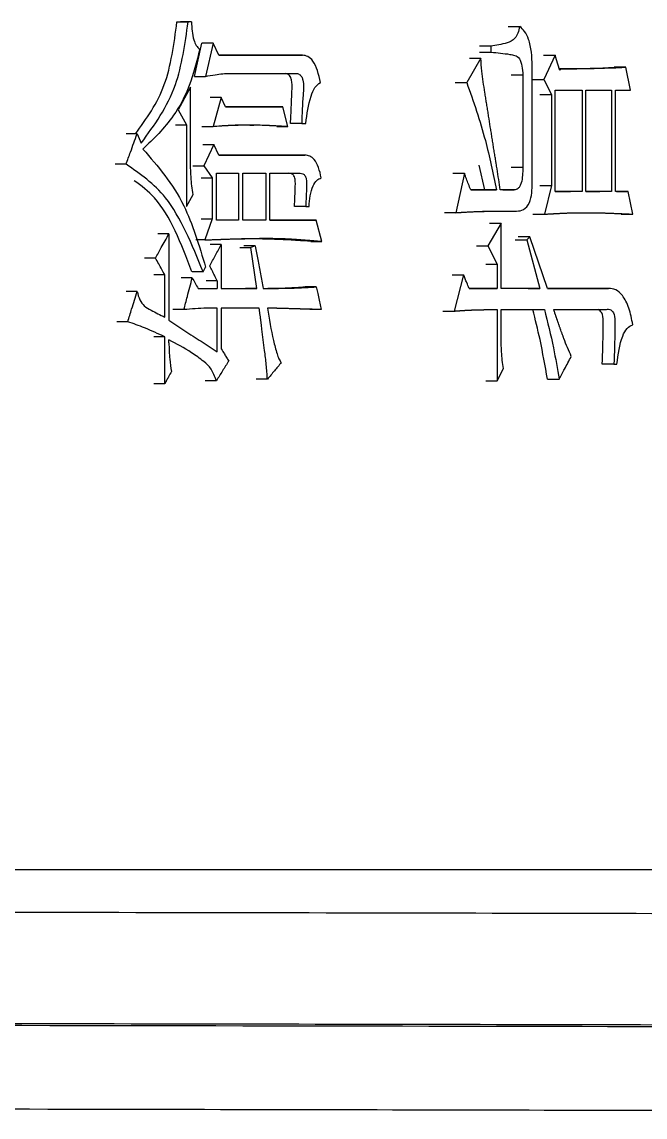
# Model space of a CAD drawing. Header units: millimetres. Extents: x 2028 to 4172, y 863 to 2379.
# Drawn here: x 2947.07 to 2951.53, y 1075.94 to 1083.77 of the extents above; entities that cross this region are included whole.
import ezdxf

# ---------------------------------------------------------------- set-up
doc = ezdxf.new("R2010")
doc.units = ezdxf.units.MM

msp = doc.modelspace()

# ---------------------------------------------------------------- linework, layer by layer
at = {"color": 7, "linetype": 'Continuous', "lineweight": 25}
for p, q in [((2948.1832, 1083.7668), (2948.2622, 1083.7668)), ((2948.286, 1083.7668), (2948.207, 1083.7668)), ((2948.286, 1083.7668), (2948.2622, 1083.7668)), ((2950.5501, 1083.7344), (2950.6323, 1083.7344)), ((2948.3074, 1083.3774), (2948.3607, 1083.6154)), ((2948.4403, 1083.6154), (2948.3611, 1083.6154)), ((2948.4403, 1083.6154), (2948.387, 1083.3774)), ((2948.4818, 1083.5289), (2948.4403, 1083.6154)), ((2950.4268, 1083.5938), (2950.345, 1083.5938)), ((2950.4268, 1083.5938), (2950.4268, 1083.5505)), ((2949.0799, 1083.5289), (2948.4818, 1083.5289)), ((2948.4818, 1083.5289), (2948.9994, 1083.5289)), ((2948.9998, 1083.5289), (2949.0799, 1083.5289)), ((2950.3543, 1083.5072), (2950.2536, 1083.3342)), ((2950.2725, 1083.5072), (2950.3543, 1083.5072)), ((2950.345, 1083.5505), (2950.4268, 1083.5505)), ((2950.8033, 1083.5289), (2950.8859, 1083.5289)), ((2950.8859, 1083.5289), (2950.8034, 1083.3558)), ((2948.5645, 1083.399), (2949.0392, 1083.3991)), ((2950.7208, 1082.6202), (2950.7208, 1083.4532)), ((2950.9242, 1083.4315), (2950.9155, 1083.4315)), ((2950.9242, 1083.4315), (2950.9188, 1083.4207)), ((2951.3917, 1083.4424), (2951.3082, 1083.4424)), ((2951.4241, 1083.2801), (2951.3917, 1083.4424)), ((2948.3078, 1083.3774), (2948.387, 1083.3774)), ((2950.172, 1083.3342), (2950.2536, 1083.3342)), ((2950.5722, 1083.3882), (2950.6545, 1083.3882)), ((2950.6545, 1083.3882), (2950.6545, 1082.7284)), ((2950.721, 1083.3558), (2950.8034, 1083.3558)), ((2950.8034, 1083.3558), (2950.8584, 1083.2476)), ((2948.2801, 1083.3017), (2948.1908, 1083.1394)), ((2948.2801, 1082.75), (2948.2801, 1083.3017)), ((2950.7759, 1083.2476), (2950.8584, 1083.2476)), ((2950.8584, 1083.2476), (2950.8584, 1082.5986)), ((2950.8859, 1082.5553), (2950.8859, 1083.2801)), ((2950.8859, 1083.2801), (2951.0773, 1083.2801)), ((2951.0773, 1083.2801), (2951.0773, 1082.5553)), ((2951.1045, 1082.5553), (2951.1045, 1083.2801)), ((2951.1045, 1083.2801), (2951.2891, 1083.2801)), ((2951.2891, 1083.2801), (2951.2891, 1082.5553)), ((2951.3161, 1082.5553), (2951.3161, 1083.2801)), ((2951.3161, 1083.2801), (2951.4241, 1083.2801)), ((2948.4995, 1083.226), (2948.4202, 1083.226)), ((2948.4995, 1083.226), (2948.4403, 1083.0204)), ((2948.529, 1083.1611), (2948.4995, 1083.226)), ((2948.8602, 1083.1611), (2948.9401, 1083.1611)), ((2948.9751, 1083.0204), (2948.9401, 1083.1611)), ((2948.1908, 1083.1394), (2948.2503, 1083.0313)), ((2948.1713, 1083.0313), (2948.2503, 1083.0313)), ((2948.2503, 1083.0313), (2948.2503, 1082.4471)), ((2948.3611, 1083.0204), (2948.4403, 1083.0204)), ((2948.8952, 1083.0204), (2948.9751, 1083.0204)), ((2949.0741, 1083.0421), (2948.994, 1083.0421)), ((2949.0741, 1083.0421), (2949.1031, 1083.0421)), ((2947.8974, 1082.9663), (2947.8188, 1082.9663)), ((2947.8974, 1082.9663), (2947.9274, 1082.9015)), ((2948.367, 1082.8906), (2948.4463, 1082.8906)), ((2948.4463, 1082.8906), (2948.3751, 1082.7392)), ((2948.4818, 1082.8149), (2948.4463, 1082.8906)), ((2949.0973, 1082.8149), (2948.4818, 1082.8149)), ((2948.4818, 1082.8149), (2949.0168, 1082.8149)), ((2949.0173, 1082.8149), (2949.0973, 1082.8149)), ((2947.8192, 1082.75), (2947.7407, 1082.75)), ((2948.296, 1082.7392), (2948.3751, 1082.7392)), ((2948.3751, 1082.7392), (2948.4344, 1082.6527)), ((2950.3835, 1082.5661), (2950.3422, 1082.7439)), ((2950.5722, 1082.7284), (2950.6545, 1082.7284)), ((2948.3552, 1082.6527), (2948.4344, 1082.6527)), ((2948.4344, 1082.6527), (2948.4344, 1082.3606)), ((2948.464, 1082.3498), (2948.464, 1082.6851)), ((2948.464, 1082.6851), (2948.6234, 1082.6851)), ((2948.6234, 1082.6851), (2948.6234, 1082.3498)), ((2948.6529, 1082.3498), (2948.6529, 1082.6851)), ((2948.6529, 1082.6851), (2948.8173, 1082.6851)), ((2948.8173, 1082.6851), (2948.8173, 1082.3498)), ((2948.8465, 1082.6851), (2949.0624, 1082.6851)), ((2948.8465, 1082.3498), (2948.8465, 1082.6851)), ((2948.9826, 1082.6851), (2949.0626, 1082.6851)), ((2950.1552, 1082.6851), (2950.2368, 1082.6851)), ((2950.2368, 1082.6851), (2950.175, 1082.4039)), ((2948.2503, 1082.4471), (2948.2979, 1082.5337)), ((2950.4658, 1082.5661), (2950.2816, 1082.5661)), ((2950.2816, 1082.5661), (2950.3835, 1082.5661)), ((2950.3838, 1082.5661), (2950.4658, 1082.5661)), ((2950.5936, 1082.5661), (2950.4936, 1082.5661)), ((2950.5114, 1082.5661), (2950.5936, 1082.5661)), ((2950.7759, 1082.5986), (2950.8584, 1082.5986)), ((2950.8584, 1082.5986), (2950.8089, 1082.3931)), ((2951.0773, 1082.5553), (2950.8859, 1082.5553)), ((2950.8859, 1082.5553), (2950.9942, 1082.5553)), ((2951.0773, 1082.5553), (2950.9944, 1082.5553)), ((2951.2891, 1082.5553), (2951.1045, 1082.5553)), ((2951.1045, 1082.5553), (2951.2058, 1082.5553)), ((2951.2891, 1082.5553), (2951.2059, 1082.5553)), ((2951.4079, 1082.5553), (2951.3161, 1082.5553)), ((2951.3246, 1082.5553), (2951.4079, 1082.5553)), ((2951.4402, 1082.3931), (2951.4079, 1082.5553)), ((2949.1031, 1082.4471), (2949.023, 1082.4471)), ((2949.1031, 1082.4471), (2949.1263, 1082.4471)), ((2950.175, 1082.4039), (2950.0935, 1082.4039)), ((2950.5277, 1082.4147), (2950.6102, 1082.4147)), ((2950.7265, 1082.3931), (2950.8089, 1082.3931)), ((2951.3568, 1082.3931), (2951.4402, 1082.3931)), ((2948.3552, 1082.3606), (2948.4344, 1082.3606)), ((2948.4344, 1082.3606), (2948.3811, 1082.2091)), ((2948.6234, 1082.3498), (2948.464, 1082.3498)), ((2948.6234, 1082.3498), (2948.544, 1082.3498)), ((2948.8173, 1082.3498), (2948.6529, 1082.3498)), ((2948.8173, 1082.3498), (2948.7376, 1082.3498)), ((2949.1785, 1082.3498), (2948.8465, 1082.3498)), ((2948.8465, 1082.3498), (2949.0979, 1082.3498)), ((2949.0984, 1082.3498), (2949.1785, 1082.3498)), ((2949.2191, 1082.1983), (2949.1785, 1082.3498)), ((2950.4992, 1082.3282), (2950.4045, 1082.1659)), ((2950.4172, 1082.3282), (2950.4992, 1082.3282)), ((2950.4992, 1081.863), (2950.4992, 1082.3282)), ((2948.1251, 1082.2524), (2948.0463, 1082.2524)), ((2948.1251, 1082.2524), (2948.1251, 1081.6358)), ((2950.7042, 1082.2308), (2950.6219, 1082.2308)), ((2950.7042, 1082.2308), (2950.6821, 1082.2092)), ((2950.8309, 1081.863), (2950.7042, 1082.2308)), ((2948.3811, 1082.2091), (2948.3177, 1082.2091)), ((2948.4995, 1082.1767), (2948.4202, 1082.1767)), ((2948.4995, 1082.1767), (2948.4995, 1081.863)), ((2948.6321, 1082.1551), (2948.7117, 1082.1551)), ((2948.741, 1082.1659), (2948.6614, 1082.1659)), ((2948.741, 1082.1659), (2948.7117, 1082.1551)), ((2949.1384, 1082.1983), (2949.071, 1082.2041)), ((2949.1389, 1082.1983), (2949.2191, 1082.1983)), ((2950.3227, 1082.1659), (2950.4045, 1082.1659)), ((2950.4045, 1082.1659), (2950.4714, 1082.0361)), ((2950.5998, 1082.2092), (2950.6821, 1082.2092)), ((2950.6821, 1082.2092), (2950.7759, 1081.863)), ((2948.0294, 1082.0793), (2947.9507, 1082.0793)), ((2948.3692, 1081.982), (2948.387, 1082.0144)), ((2950.3894, 1082.0361), (2950.4714, 1082.0361)), ((2950.4714, 1082.0361), (2950.4714, 1081.863)), ((2948.0952, 1081.9603), (2948.0164, 1081.9603)), ((2948.0952, 1081.6574), (2948.0952, 1081.9603)), ((2948.292, 1081.9387), (2948.2129, 1081.9387)), ((2948.4699, 1081.9171), (2948.3907, 1081.9171)), ((2948.4699, 1081.9171), (2948.4699, 1081.863)), ((2950.1496, 1081.9604), (2950.2312, 1081.9604)), ((2950.2312, 1081.9604), (2950.1638, 1081.7007)), ((2947.8974, 1081.8414), (2947.8185, 1081.8414)), ((2948.3336, 1081.863), (2948.4699, 1081.863)), ((2948.3907, 1081.863), (2948.4699, 1081.863)), ((2948.4995, 1081.863), (2948.7528, 1081.863)), ((2948.7528, 1081.863), (2948.6732, 1081.863)), ((2949.1785, 1081.8738), (2949.0979, 1081.8738)), ((2950.4714, 1081.863), (2950.2704, 1081.863)), ((2950.2704, 1081.863), (2950.3891, 1081.863)), ((2950.3894, 1081.863), (2950.4714, 1081.863)), ((2950.7759, 1081.863), (2950.4992, 1081.863)), ((2950.6935, 1081.863), (2950.7759, 1081.863)), ((2951.2674, 1081.863), (2950.8309, 1081.863)), ((2950.8309, 1081.863), (2951.1841, 1081.863)), ((2951.1843, 1081.863), (2951.2674, 1081.863)), ((2948.2325, 1081.7115), (2948.1535, 1081.7115)), ((2948.4699, 1081.4087), (2948.4699, 1081.7224)), ((2948.7704, 1081.7224), (2948.4995, 1081.7224)), ((2948.4995, 1081.7224), (2948.4995, 1081.4303)), ((2949.2133, 1081.7116), (2949.1331, 1081.7116)), ((2950.0823, 1081.7007), (2950.1638, 1081.7007)), ((2950.4714, 1081.7116), (2950.4714, 1081.2032)), ((2950.4992, 1081.7116), (2950.8089, 1081.7116)), ((2950.4992, 1081.506), (2950.4992, 1081.7116)), ((2950.8749, 1081.7116), (2951.2458, 1081.7116)), ((2951.1625, 1081.7116), (2951.2458, 1081.7116)), ((2947.8312, 1081.625), (2947.7527, 1081.625)), ((2948.0952, 1081.5168), (2948.0164, 1081.5168)), ((2948.0952, 1081.1815), (2948.0952, 1081.5168)), ((2948.1251, 1081.4736), (2948.1251, 1081.4952)), ((2950.4714, 1081.2032), (2950.5159, 1081.2897)), ((2951.3053, 1081.3222), (2951.2221, 1081.3222)), ((2951.3053, 1081.3222), (2951.3269, 1081.3222)), ((2948.829, 1081.214), (2948.7493, 1081.214)), ((2950.8304, 1081.214), (2950.9133, 1081.214)), ((2948.0952, 1081.1815), (2948.0164, 1081.1815)), ((2948.464, 1081.2032), (2948.3848, 1081.2032)), ((2950.3894, 1081.2032), (2950.4714, 1081.2032))]:
    msp.add_line(p, q, dxfattribs=at)
at = {"color": 7, "linetype": 'Continuous', "lineweight": 25, "flags": 128}
for points in [[(2950.9188, 1083.4207), (2950.9054, 1083.4646), (2950.8956, 1083.4968), (2950.8859, 1083.5289)], [(2948.7528, 1081.863), (2948.7391, 1081.9603), (2948.7254, 1082.0577), (2948.7117, 1082.1551)], [(2948.3692, 1081.982), (2948.3339, 1081.982), (2948.3118, 1081.982), (2948.2901, 1081.982)], [(2949.1785, 1081.8738), (2949.1886, 1081.8268), (2949.1987, 1081.7798), (2949.2133, 1081.7116)]]:
    msp.add_lwpolyline(points, dxfattribs=at)
at = {"color": 7, "linetype": 'Continuous', "lineweight": 25}
for points, knots in [([(2947.8863, 1082.9663), (2947.9645, 1083.0747), (2948.1182, 1083.2878), (2948.1615, 1083.609), (2948.1828, 1083.7668)], [0, 0, 0, 0, 0.5085385, 1, 1, 1, 1]), ([(2947.9274, 1082.9015), (2948.021, 1083.0288), (2948.1909, 1083.26), (2948.2401, 1083.6097), (2948.2622, 1083.7668)], [0, 0, 0, 0, 0.550671, 1, 1, 1, 1]), ([(2948.1828, 1083.7668), (2948.1873, 1083.7668), (2948.1952, 1083.7668), (2948.2031, 1083.7668), (2948.2066, 1083.7668)], [0, 0, 0, 0, 0.56, 1, 1, 1, 1]), ([(2948.286, 1083.7668), (2948.2889, 1083.7228), (2948.2929, 1083.6619), (2948.3188, 1083.595), (2948.3367, 1083.5797), (2948.3455, 1083.5721)], [0, 0, 0, 0, 0.571542, 0.789948, 1, 1, 1, 1]), ([(2950.6323, 1083.7344), (2950.6284, 1083.7181), (2950.6207, 1083.686), (2950.5915, 1083.6352), (2950.5228, 1083.6079), (2950.4649, 1083.5994), (2950.4268, 1083.5938)], [0, 0, 0, 0, 0.1278182, 0.252018, 0.5084072, 1, 1, 1, 1]), ([(2950.7208, 1083.4532), (2950.7199, 1083.4862), (2950.7182, 1083.5519), (2950.7, 1083.6382), (2950.6694, 1083.7014), (2950.6445, 1083.7235), (2950.6323, 1083.7344)], [0, 0, 0, 0, 0.288794, 0.57293, 0.789593, 1, 1, 1, 1]), ([(2948.3455, 1083.5721), (2948.3234, 1083.4826), (2948.2797, 1083.3057), (2948.1416, 1083.0522), (2948.0156, 1082.9313), (2947.9394, 1082.8582)], [0, 0, 0, 0, 0.288018, 0.569196, 1, 1, 1, 1]), ([(2949.2075, 1083.3341), (2949.2015, 1083.363), (2949.1898, 1083.4198), (2949.1589, 1083.4862), (2949.1196, 1083.5239), (2949.093, 1083.5272), (2949.0799, 1083.5289)], [0, 0, 0, 0, 0.291495, 0.574413, 0.789057, 1, 1, 1, 1]), ([(2950.4936, 1082.5661), (2950.4857, 1082.6164), (2950.4768, 1082.6729), (2950.4668, 1082.7356), (2950.4643, 1082.7513), (2950.4619, 1082.767), (2950.4599, 1082.7796), (2950.4574, 1082.7953), (2950.4539, 1082.8172), (2950.4489, 1082.8486), (2950.4439, 1082.88), (2950.439, 1082.9114), (2950.435, 1082.9365), (2950.43, 1082.9679), (2950.426, 1082.993), (2950.419, 1083.0369), (2950.413, 1083.0746), (2950.406, 1083.1185), (2950.402, 1083.1436), (2950.397, 1083.175), (2950.393, 1083.2), (2950.388, 1083.2314), (2950.3769, 1083.3004), (2950.3625, 1083.3937), (2950.3565, 1083.4764), (2950.3543, 1083.5072)], [0, 0, 0, 0, 0.1607092, 0.1807979, 0.2008865, 0.2109308, 0.2310195, 0.2410638, 0.2611525, 0.3013298, 0.3415071, 0.3615958, 0.4017731, 0.4218617, 0.462039, 0.4821277, 0.5624823, 0.582571, 0.6227483, 0.6428369, 0.6830142, 0.7031029, 0.7432802, 0.9040946, 1, 1, 1, 1]), ([(2950.4268, 1083.5505), (2950.4723, 1083.5462), (2950.5296, 1083.5409), (2950.5972, 1083.5293), (2950.6327, 1083.51), (2950.6502, 1083.4504), (2950.653, 1083.4091), (2950.6545, 1083.3882)], [0, 0, 0, 0, 0.489877, 0.617073, 0.743751, 0.869803, 1, 1, 1, 1]), ([(2948.387, 1083.3774), (2948.4097, 1083.3817), (2948.4506, 1083.3893), (2948.5097, 1083.397), (2948.5462, 1083.3984), (2948.5645, 1083.399)], [0, 0, 0, 0, 0.38409, 0.691775, 1, 1, 1, 1]), ([(2948.9936, 1083.0421), (2948.9958, 1083.0803), (2949.0003, 1083.1577), (2949.0029, 1083.2487), (2949.0063, 1083.3123), (2949.0039, 1083.3456), (2948.9964, 1083.3695), (2948.9858, 1083.3864), (2948.9726, 1083.3945), (2948.9631, 1083.3977), (2948.9587, 1083.3991)], [0, 0, 0, 0, 0.286968, 0.580596, 0.680153, 0.764019, 0.826522, 0.878176, 0.943989, 1, 1, 1, 1]), ([(2949.0392, 1083.3991), (2949.0472, 1083.3966), (2949.0601, 1083.3926), (2949.075, 1083.3742), (2949.0907, 1083.3279), (2949.0799, 1083.2105), (2949.0764, 1083.1091), (2949.0741, 1083.0421)], [0, 0, 0, 0, 0.101343, 0.162893, 0.226662, 0.489518, 1, 1, 1, 1]), ([(2950.9162, 1083.4318), (2950.9218, 1083.4318), (2950.959, 1083.4319), (2951.0039, 1083.4322), (2951.0745, 1083.4331), (2951.1683, 1083.4341), (2951.2538, 1083.4391), (2951.3082, 1083.4424)], [0, 0, 0, 0, 0.04313, 0.282312, 0.342107, 0.58129, 1, 1, 1, 1]), ([(2951.3917, 1083.4424), (2951.3898, 1083.4422), (2951.3861, 1083.4419), (2951.3804, 1083.4414), (2951.3729, 1083.4407), (2951.3654, 1083.4401), (2951.3578, 1083.4395), (2951.3522, 1083.4391), (2951.3446, 1083.4386), (2951.3371, 1083.4381), (2951.3238, 1083.4374), (2951.2993, 1083.4366), (2951.2463, 1083.4348), (2951.1856, 1083.4332), (2951.1324, 1083.4328), (2951.1057, 1083.4325), (2951.0905, 1083.4323), (2951.0791, 1083.4322), (2951.0695, 1083.4321), (2951.06, 1083.4321), (2951.0524, 1083.432), (2951.0447, 1083.432), (2951.0371, 1083.4319), (2951.0295, 1083.4319), (2951.0218, 1083.4318), (2951.0161, 1083.4318), (2951.0085, 1083.4318), (2951.0008, 1083.4317), (2950.9932, 1083.4317), (2950.9855, 1083.4317), (2950.9779, 1083.4317), (2950.9702, 1083.4316), (2950.9645, 1083.4316), (2950.9597, 1083.4316), (2950.9549, 1083.4316), (2950.9511, 1083.4316), (2950.9473, 1083.4316), (2950.9444, 1083.4316), (2950.9406, 1083.4316), (2950.9367, 1083.4316), (2950.9329, 1083.4315), (2950.929, 1083.4315), (2950.9262, 1083.4315), (2950.9242, 1083.4315)], [0, 0, 0, 0, 0.012194, 0.024389, 0.036583, 0.060972, 0.073167, 0.085361, 0.097556, 0.121945, 0.134139, 0.182918, 0.280473, 0.475585, 0.573141, 0.621919, 0.646308, 0.670697, 0.695086, 0.70728, 0.731669, 0.743863, 0.756058, 0.780447, 0.792641, 0.804836, 0.81703, 0.841419, 0.853613, 0.865808, 0.890197, 0.902391, 0.914586, 0.92678, 0.932877, 0.945072, 0.951169, 0.957266, 0.963363, 0.975558, 0.981655, 0.987752, 1, 1, 1, 1]), ([(2949.1031, 1083.0421), (2949.1122, 1083.1087), (2949.1248, 1083.2008), (2949.1657, 1083.303), (2949.1938, 1083.3239), (2949.2075, 1083.3341)], [0, 0, 0, 0, 0.5719863, 0.7904957, 1, 1, 1, 1]), ([(2950.2536, 1083.3342), (2950.301, 1083.1983), (2950.3862, 1082.9542), (2950.4413, 1082.6854), (2950.4658, 1082.5661)], [0, 0, 0, 0, 0.5565668, 1, 1, 1, 1]), ([(2948.9401, 1083.1611), (2948.8407, 1083.1611), (2948.7042, 1083.1611), (2948.5665, 1083.1611), (2948.529, 1083.1611)], [0, 0, 0, 0, 0.728341, 1, 1, 1, 1]), ([(2948.529, 1083.1611), (2948.6026, 1083.1611), (2948.7132, 1083.1611), (2948.8229, 1083.1611), (2948.8598, 1083.1611)], [0, 0, 0, 0, 0.664139, 1, 1, 1, 1]), ([(2948.4403, 1083.0204), (2948.4587, 1083.0219), (2948.4863, 1083.024), (2948.5184, 1083.0262), (2948.5345, 1083.0272), (2948.5505, 1083.0282), (2948.5987, 1083.0308), (2948.6627, 1083.0323), (2948.7358, 1083.0317), (2948.7746, 1083.0307), (2948.7973, 1083.0299), (2948.8042, 1083.0296), (2948.8133, 1083.0293), (2948.8224, 1083.0289), (2948.8315, 1083.0285), (2948.8383, 1083.0282), (2948.8451, 1083.0278), (2948.8542, 1083.0274), (2948.8633, 1083.0269), (2948.8724, 1083.0265), (2948.8792, 1083.0261), (2948.8883, 1083.0256), (2948.8974, 1083.0251), (2948.9087, 1083.0244), (2948.9201, 1083.0238), (2948.9337, 1083.023), (2948.952, 1083.0219), (2948.9658, 1083.021), (2948.9751, 1083.0204)], [0, 0, 0, 0, 0.10244, 0.15366, 0.17927, 0.192075, 0.243295, 0.448194, 0.550635, 0.653077, 0.665882, 0.678687, 0.691492, 0.717102, 0.729907, 0.742712, 0.755517, 0.768321, 0.793931, 0.806736, 0.819541, 0.832346, 0.857956, 0.870761, 0.896371, 0.921981, 0.947591, 1, 1, 1, 1]), ([(2948.5274, 1083.0268), (2948.5285, 1083.0268), (2948.5376, 1083.0272), (2948.6259, 1083.0308), (2948.6813, 1083.0305), (2948.7196, 1083.0298), (2948.7276, 1083.0295), (2948.7325, 1083.0293)], [0, 0, 0, 0, 0.061722, 0.491152, 0.7307935, 0.8351844, 1, 1, 1, 1]), ([(2947.8192, 1082.75), (2947.8297, 1082.779), (2947.848, 1082.8296), (2947.874, 1082.9017), (2947.8896, 1082.9448), (2947.8974, 1082.9663)], [0, 0, 0, 0, 0.402386, 0.701193, 1, 1, 1, 1]), ([(2947.9394, 1082.8582), (2948.0456, 1082.7357), (2948.2383, 1082.5136), (2948.3409, 1082.1691), (2948.387, 1082.0144)], [0, 0, 0, 0, 0.551113, 1, 1, 1, 1]), ([(2949.2133, 1082.6527), (2949.2079, 1082.678), (2949.1974, 1082.7278), (2949.1677, 1082.7829), (2949.1321, 1082.8116), (2949.1089, 1082.8138), (2949.0973, 1082.8149)], [0, 0, 0, 0, 0.291879, 0.573778, 0.788361, 1, 1, 1, 1]), ([(2948.3692, 1081.982), (2948.2898, 1082.1774), (2948.1503, 1082.5205), (2947.9188, 1082.681), (2947.8192, 1082.75)], [0, 0, 0, 0, 0.5695969, 1, 1, 1, 1]), ([(2948.2979, 1082.5337), (2948.2919, 1082.5747), (2948.2814, 1082.6459), (2948.2805, 1082.7191), (2948.2801, 1082.75)], [0, 0, 0, 0, 0.576908, 1, 1, 1, 1]), ([(2950.6545, 1082.7284), (2950.6536, 1082.6893), (2950.6524, 1082.6404), (2950.6342, 1082.5929), (2950.618, 1082.5704), (2950.6031, 1082.5678), (2950.5936, 1082.5661)], [0, 0, 0, 0, 0.51629, 0.647429, 0.774862, 1, 1, 1, 1]), ([(2948.2896, 1081.982), (2948.213, 1082.1826), (2948.1067, 1082.4609), (2947.9277, 1082.595), (2947.8777, 1082.6324)], [0, 0, 0, 0, 0.72121, 1, 1, 1, 1]), ([(2949.0226, 1082.4471), (2949.0248, 1082.4964), (2949.0276, 1082.5586), (2949.0293, 1082.6328), (2949.021, 1082.6693), (2949.0012, 1082.6837), (2948.9883, 1082.6846), (2948.982, 1082.6851)], [0, 0, 0, 0, 0.513666, 0.647616, 0.773872, 0.888864, 1, 1, 1, 1]), ([(2949.0624, 1082.6851), (2949.0688, 1082.6846), (2949.0816, 1082.6837), (2949.1014, 1082.6693), (2949.1098, 1082.6328), (2949.1081, 1082.5586), (2949.1053, 1082.4964), (2949.1031, 1082.4471)], [0, 0, 0, 0, 0.111245, 0.226323, 0.352571, 0.486481, 1, 1, 1, 1]), ([(2949.1263, 1082.4471), (2949.1286, 1082.4733), (2949.1332, 1082.5251), (2949.1511, 1082.5918), (2949.1799, 1082.6379), (2949.2023, 1082.6478), (2949.2133, 1082.6527)], [0, 0, 0, 0, 0.2904, 0.575151, 0.790821, 1, 1, 1, 1]), ([(2950.2816, 1082.5661), (2950.2764, 1082.5801), (2950.2663, 1082.6068), (2950.2513, 1082.6465), (2950.2416, 1082.6723), (2950.2368, 1082.6851)], [0, 0, 0, 0, 0.350984, 0.675491, 1, 1, 1, 1]), ([(2950.6102, 1082.4147), (2950.6268, 1082.4162), (2950.6604, 1082.4191), (2950.7033, 1082.4672), (2950.7205, 1082.5447), (2950.7207, 1082.5949), (2950.7208, 1082.6202)], [0, 0, 0, 0, 0.26803, 0.540931, 0.767912, 1, 1, 1, 1]), ([(2950.175, 1082.4039), (2950.1794, 1082.4041), (2950.1859, 1082.4046), (2950.1945, 1082.4051), (2950.201, 1082.4055), (2950.2075, 1082.4059), (2950.214, 1082.4063), (2950.2205, 1082.4067), (2950.2292, 1082.4072), (2950.24, 1082.4079), (2950.253, 1082.4086), (2950.266, 1082.4093), (2950.2919, 1082.4107), (2950.3178, 1082.4119), (2950.3437, 1082.4128), (2950.3567, 1082.4132), (2950.3696, 1082.4136), (2950.3825, 1082.4139), (2950.3955, 1082.4142), (2950.4127, 1082.4145), (2950.4299, 1082.4147), (2950.4471, 1082.4149), (2950.46, 1082.415), (2950.4729, 1082.4151), (2950.4858, 1082.4151), (2950.4966, 1082.4151), (2950.5051, 1082.4151), (2950.5116, 1082.4151), (2950.518, 1082.4151), (2950.5245, 1082.4151), (2950.5309, 1082.4151), (2950.5373, 1082.4151), (2950.5438, 1082.4151), (2950.5502, 1082.415), (2950.5588, 1082.415), (2950.5673, 1082.4149), (2950.5759, 1082.4149), (2950.5823, 1082.4149), (2950.5877, 1082.4148), (2950.592, 1082.4148), (2950.5952, 1082.4148), (2950.5984, 1082.4148), (2950.6016, 1082.4147), (2950.6055, 1082.4147), (2950.6084, 1082.4147), (2950.6102, 1082.4147)], [0, 0, 0, 0, 0.0297, 0.04455, 0.0594, 0.07425, 0.0891, 0.10395, 0.1188, 0.1485, 0.1782, 0.2079, 0.237599, 0.3564, 0.3861, 0.4158, 0.4455, 0.4752, 0.5049, 0.5346, 0.594, 0.6237, 0.6534, 0.6831, 0.7128, 0.742499, 0.757349, 0.772199, 0.787049, 0.801899, 0.816749, 0.831599, 0.846449, 0.861299, 0.876149, 0.905849, 0.920699, 0.935549, 0.950399, 0.957824, 0.965249, 0.972674, 0.980099, 0.987524, 1, 1, 1, 1]), ([(2950.2854, 1082.4103), (2950.3259, 1082.4117), (2950.3878, 1082.4139), (2950.4723, 1082.4146), (2950.5089, 1082.4147), (2950.5228, 1082.4147), (2950.5253, 1082.4147), (2950.525, 1082.4147), (2950.525, 1082.4147)], [0, 0, 0, 0, 0.522535, 0.798849, 0.953458, 0.983824, 0.997934, 1, 1, 1, 1]), ([(2950.8089, 1082.3931), (2950.8132, 1082.3933), (2950.8196, 1082.3937), (2950.8281, 1082.3942), (2950.8344, 1082.3945), (2950.8408, 1082.3949), (2950.8472, 1082.3953), (2950.8536, 1082.3956), (2950.86, 1082.396), (2950.8663, 1082.3964), (2950.8727, 1082.3967), (2950.8791, 1082.3971), (2950.8854, 1082.3974), (2950.8918, 1082.3977), (2950.8982, 1082.3981), (2950.9045, 1082.3984), (2950.9109, 1082.3987), (2950.9173, 1082.3991), (2950.9257, 1082.3995), (2950.9363, 1082.4), (2950.9491, 1082.4005), (2950.9618, 1082.4011), (2950.9745, 1082.4016), (2950.9872, 1082.402), (2950.9999, 1082.4024), (2951.0125, 1082.4028), (2951.0379, 1082.4034), (2951.0632, 1082.4038), (2951.0886, 1082.4039), (2951.1012, 1082.4039), (2951.1181, 1082.4039), (2951.1391, 1082.4038), (2951.1644, 1082.4034), (2951.1896, 1082.4029), (2951.2148, 1082.4023), (2951.2358, 1082.4017), (2951.2568, 1082.4011), (2951.2735, 1082.4005), (2951.2903, 1082.3998), (2951.3028, 1082.3993), (2951.3154, 1082.3988), (2951.3258, 1082.3984), (2951.3342, 1082.398), (2951.3405, 1082.3977), (2951.3467, 1082.3975), (2951.353, 1082.3972), (2951.3593, 1082.3969), (2951.3655, 1082.3966), (2951.3718, 1082.3963), (2951.378, 1082.396), (2951.3843, 1082.3957), (2951.3906, 1082.3954), (2951.3968, 1082.3951), (2951.402, 1082.3949), (2951.4062, 1082.3947), (2951.4093, 1082.3946), (2951.4125, 1082.3944), (2951.4156, 1082.3943), (2951.4187, 1082.3941), (2951.4218, 1082.394), (2951.425, 1082.3938), (2951.4281, 1082.3937), (2951.4312, 1082.3935), (2951.4352, 1082.3933), (2951.4382, 1082.3932), (2951.4402, 1082.3931)], [0, 0, 0, 0, 0.020012, 0.030018, 0.040024, 0.050031, 0.060037, 0.070043, 0.080049, 0.090055, 0.100061, 0.110067, 0.120073, 0.130079, 0.140086, 0.150092, 0.160098, 0.170104, 0.18011, 0.200122, 0.220134, 0.240147, 0.260159, 0.280171, 0.300183, 0.320196, 0.340208, 0.420258, 0.44027, 0.460282, 0.480294, 0.520319, 0.560343, 0.600368, 0.640392, 0.680417, 0.700429, 0.740454, 0.760466, 0.780478, 0.80049, 0.820502, 0.830509, 0.840515, 0.850521, 0.860527, 0.870533, 0.880539, 0.890545, 0.900551, 0.910557, 0.920564, 0.93057, 0.940576, 0.945579, 0.950582, 0.955585, 0.960588, 0.965591, 0.970594, 0.975597, 0.9806, 0.985603, 0.990606, 1, 1, 1, 1]), ([(2948.0294, 1082.0793), (2948.0432, 1082.1043), (2948.0661, 1082.1456), (2948.098, 1082.2033), (2948.1161, 1082.236), (2948.1251, 1082.2524)], [0, 0, 0, 0, 0.432644, 0.716322, 1, 1, 1, 1]), ([(2948.3811, 1082.2091), (2948.3863, 1082.2093), (2948.3968, 1082.2097), (2948.4126, 1082.2103), (2948.4284, 1082.2109), (2948.4441, 1082.2115), (2948.4573, 1082.212), (2948.4704, 1082.2125), (2948.4809, 1082.2129), (2948.4914, 1082.2133), (2948.4992, 1082.2135), (2948.5058, 1082.2138), (2948.515, 1082.2141), (2948.5241, 1082.2144), (2948.5346, 1082.2148), (2948.5425, 1082.2151), (2948.5529, 1082.2154), (2948.5634, 1082.2158), (2948.5765, 1082.2162), (2948.5869, 1082.2165), (2948.5974, 1082.2168), (2948.6039, 1082.217), (2948.6105, 1082.2172), (2948.617, 1082.2174), (2948.6235, 1082.2176), (2948.6301, 1082.2178), (2948.6366, 1082.2179), (2948.6431, 1082.2181), (2948.6497, 1082.2183), (2948.6562, 1082.2185), (2948.6627, 1082.2186), (2948.6692, 1082.2188), (2948.6758, 1082.2189), (2948.6823, 1082.2191), (2948.6888, 1082.2192), (2948.7031, 1082.2195), (2948.7579, 1082.2206), (2948.8307, 1082.2213), (2948.9033, 1082.2202), (2948.9395, 1082.219), (2948.9602, 1082.2182), (2948.9758, 1082.2174), (2948.9913, 1082.2166), (2949.0068, 1082.2157), (2949.0197, 1082.2149), (2949.0326, 1082.2141), (2949.0455, 1082.2132), (2949.0584, 1082.2123), (2949.0712, 1082.2113), (2949.0841, 1082.2103), (2949.0996, 1082.209), (2949.1124, 1082.208), (2949.1253, 1082.2069), (2949.1381, 1082.2057), (2949.151, 1082.2046), (2949.1638, 1082.2034), (2949.1767, 1082.2023), (2949.1895, 1082.2011), (2949.2036, 1082.1998), (2949.2126, 1082.1989), (2949.2191, 1082.1983)], [0, 0, 0, 0, 0.018603, 0.037206, 0.055809, 0.074412, 0.093015, 0.102316, 0.120919, 0.130221, 0.139522, 0.148824, 0.153474, 0.172077, 0.181379, 0.19068, 0.199982, 0.218585, 0.227886, 0.246489, 0.255791, 0.265092, 0.269743, 0.279044, 0.288346, 0.292997, 0.302298, 0.311599, 0.31625, 0.325552, 0.334853, 0.339504, 0.348805, 0.358107, 0.362758, 0.372059, 0.409265, 0.558092, 0.632505, 0.669711, 0.688314, 0.706917, 0.72552, 0.744123, 0.762726, 0.772028, 0.790631, 0.809233, 0.818535, 0.837138, 0.855741, 0.874344, 0.883645, 0.902248, 0.920851, 0.930153, 0.948756, 0.967359, 0.97666, 1, 1, 1, 1]), ([(2948.4166, 1082.0252), (2948.4305, 1082.0505), (2948.4581, 1082.101), (2948.4857, 1082.1514), (2948.4995, 1082.1767)], [0, 0, 0, 0, 0.5, 1, 1, 1, 1]), ([(2948.5904, 1082.2166), (2948.5904, 1082.2166), (2948.5904, 1082.2166), (2948.6698, 1082.2186), (2948.8009, 1082.2192), (2948.9515, 1082.2131), (2949.0371, 1082.2077), (2949.0736, 1082.2051), (2949.0861, 1082.2042), (2949.0912, 1082.2038), (2949.0909, 1082.2039), (2949.0909, 1082.2039)], [0, 0, 0, 0, 0.005956, 0.09253, 0.479471, 0.775614, 0.898514, 0.970424, 0.985739, 0.999253, 1, 1, 1, 1]), ([(2948.741, 1082.1659), (2948.7472, 1082.1338), (2948.7601, 1082.0673), (2948.7797, 1081.9664), (2948.793, 1081.8975), (2948.7997, 1081.863)], [0, 0, 0, 0, 0.317295, 0.658647, 1, 1, 1, 1]), ([(2948.0952, 1081.9603), (2948.0883, 1081.9728), (2948.0739, 1081.9989), (2948.052, 1082.0386), (2948.0369, 1082.0657), (2948.0294, 1082.0793)], [0, 0, 0, 0, 0.314652, 0.657325, 1, 1, 1, 1]), ([(2948.4699, 1081.9171), (2948.4635, 1081.9301), (2948.4514, 1081.9547), (2948.4336, 1081.9907), (2948.4223, 1082.0137), (2948.4166, 1082.0252)], [0, 0, 0, 0, 0.36195, 0.680974, 1, 1, 1, 1]), ([(2948.2325, 1081.7115), (2948.2406, 1081.7425), (2948.2546, 1081.7958), (2948.2744, 1081.8715), (2948.2861, 1081.9163), (2948.292, 1081.9387)], [0, 0, 0, 0, 0.4083, 0.70415, 1, 1, 1, 1]), ([(2948.292, 1081.9387), (2948.2989, 1081.9261), (2948.3128, 1081.9008), (2948.3267, 1081.8756), (2948.3336, 1081.863)], [0, 0, 0, 0, 0.5000008, 1, 1, 1, 1]), ([(2950.2704, 1081.863), (2950.2649, 1081.8766), (2950.2556, 1081.8997), (2950.2425, 1081.9321), (2950.235, 1081.951), (2950.2312, 1081.9604)], [0, 0, 0, 0, 0.419954, 0.709976, 1, 1, 1, 1]), ([(2947.8312, 1081.625), (2947.8404, 1081.6551), (2947.8561, 1081.7063), (2947.8781, 1081.7784), (2947.891, 1081.8204), (2947.8974, 1081.8414)], [0, 0, 0, 0, 0.417909, 0.708955, 1, 1, 1, 1]), ([(2947.8974, 1081.8414), (2947.9032, 1081.82), (2947.9146, 1081.7781), (2947.9512, 1081.731), (2947.9972, 1081.7076), (2948.0459, 1081.6809), (2948.0788, 1081.6653), (2948.0952, 1081.6574)], [0, 0, 0, 0, 0.178456, 0.349692, 0.567005, 0.783635, 1, 1, 1, 1]), ([(2948.7986, 1081.8633), (2948.8134, 1081.8633), (2948.871, 1081.8633), (2948.9708, 1081.8663), (2949.0556, 1081.8713), (2949.0979, 1081.8738)], [0, 0, 0, 0, 0.147579, 0.573728, 1, 1, 1, 1]), ([(2948.7997, 1081.863), (2948.8409, 1081.863), (2948.8833, 1081.8629), (2948.9283, 1081.8635), (2948.9347, 1081.8635), (2948.9411, 1081.8636), (2948.9475, 1081.8637), (2948.9526, 1081.8638), (2948.959, 1081.8639), (2948.9642, 1081.864), (2948.9706, 1081.8642), (2948.9757, 1081.8643), (2948.9821, 1081.8644), (2948.9885, 1081.8646), (2948.9988, 1081.8649), (2949.0077, 1081.8652), (2949.0167, 1081.8655), (2949.0231, 1081.8657), (2949.0295, 1081.866), (2949.0359, 1081.8662), (2949.0423, 1081.8665), (2949.0499, 1081.8668), (2949.0576, 1081.8672), (2949.064, 1081.8675), (2949.0704, 1081.8678), (2949.0768, 1081.8681), (2949.0832, 1081.8684), (2949.0883, 1081.8687), (2949.0934, 1081.869), (2949.0985, 1081.8692), (2949.1049, 1081.8696), (2949.1112, 1081.8699), (2949.1176, 1081.8703), (2949.124, 1081.8706), (2949.138, 1081.8714), (2949.1566, 1081.8725), (2949.1727, 1081.8735), (2949.1785, 1081.8738)], [0, 0, 0, 0, 0.32454, 0.334682, 0.354966, 0.37525, 0.385391, 0.405675, 0.415817, 0.436101, 0.446242, 0.466526, 0.476668, 0.496952, 0.517235, 0.557803, 0.567945, 0.588228, 0.608512, 0.618654, 0.638938, 0.659221, 0.679505, 0.699789, 0.709931, 0.730214, 0.750498, 0.76064, 0.770782, 0.791065, 0.801207, 0.821491, 0.841775, 0.851916, 0.8722, 0.953335, 1, 1, 1, 1]), ([(2951.4402, 1081.6034), (2951.4322, 1081.6439), (2951.4165, 1081.7236), (2951.3724, 1081.8119), (2951.3194, 1081.8575), (2951.2847, 1081.8612), (2951.2674, 1081.863)], [0, 0, 0, 0, 0.291847, 0.573788, 0.788346, 1, 1, 1, 1]), ([(2948.4699, 1081.7224), (2948.4446, 1081.7223), (2948.3925, 1081.7222), (2948.3133, 1081.7184), (2948.2594, 1081.7138), (2948.2325, 1081.7115)], [0, 0, 0, 0, 0.320269, 0.660054, 1, 1, 1, 1]), ([(2948.829, 1081.214), (2948.8265, 1081.2485), (2948.8215, 1081.3175), (2948.8074, 1081.4363), (2948.7959, 1081.5271), (2948.7882, 1081.5869), (2948.7865, 1081.5995), (2948.7853, 1081.609), (2948.7841, 1081.6185), (2948.783, 1081.6263), (2948.782, 1081.6342), (2948.7812, 1081.6405), (2948.7801, 1081.6484), (2948.7791, 1081.6562), (2948.7781, 1081.6641), (2948.777, 1081.672), (2948.776, 1081.6799), (2948.7749, 1081.6877), (2948.7739, 1081.6956), (2948.7729, 1081.7035), (2948.7716, 1081.7129), (2948.7708, 1081.7192), (2948.7704, 1081.7224)], [0, 0, 0, 0, 0.201249, 0.402512, 0.701241, 0.738586, 0.757258, 0.77593, 0.794603, 0.813275, 0.822611, 0.841284, 0.85062, 0.869292, 0.887965, 0.897301, 0.915973, 0.934645, 0.943982, 0.962654, 0.981327, 1, 1, 1, 1]), ([(2949.2133, 1081.7116), (2949.2114, 1081.7116), (2949.2087, 1081.7117), (2949.205, 1081.7118), (2949.2013, 1081.7119), (2949.1967, 1081.712), (2949.1911, 1081.7122), (2949.1856, 1081.7123), (2949.1801, 1081.7125), (2949.1745, 1081.7126), (2949.169, 1081.7128), (2949.1635, 1081.713), (2949.1579, 1081.7131), (2949.1524, 1081.7133), (2949.1468, 1081.7134), (2949.1394, 1081.7136), (2949.1321, 1081.7138), (2949.1247, 1081.714), (2949.1191, 1081.7142), (2949.1136, 1081.7144), (2949.108, 1081.7145), (2949.1025, 1081.7147), (2949.0969, 1081.7148), (2949.0914, 1081.715), (2949.0858, 1081.7151), (2949.0803, 1081.7153), (2949.0747, 1081.7154), (2949.0692, 1081.7156), (2949.0617, 1081.7158), (2949.0543, 1081.716), (2949.0469, 1081.7162), (2949.0414, 1081.7164), (2949.0358, 1081.7165), (2949.0302, 1081.7167), (2949.0247, 1081.7169), (2949.0191, 1081.717), (2949.0136, 1081.7172), (2949.008, 1081.7173), (2949.0024, 1081.7175), (2948.9969, 1081.7176), (2948.9894, 1081.7178), (2948.982, 1081.7181), (2948.9746, 1081.7183), (2948.969, 1081.7184), (2948.9634, 1081.7186), (2948.9579, 1081.7187), (2948.9523, 1081.7189), (2948.9467, 1081.7191), (2948.9411, 1081.7192), (2948.9356, 1081.7194), (2948.93, 1081.7195), (2948.9244, 1081.7197), (2948.9188, 1081.7198), (2948.9114, 1081.7201), (2948.9039, 1081.7203), (2948.8965, 1081.7205), (2948.8909, 1081.7206), (2948.8853, 1081.7208), (2948.8797, 1081.7209), (2948.8742, 1081.7211), (2948.8686, 1081.7213), (2948.863, 1081.7214), (2948.8574, 1081.7216), (2948.8518, 1081.7217), (2948.8462, 1081.7219), (2948.8386, 1081.7221), (2948.8329, 1081.7223), (2948.829, 1081.7224)], [0, 0, 0, 0, 0.014477, 0.021715, 0.028953, 0.043429, 0.057906, 0.072382, 0.086858, 0.101335, 0.115811, 0.130287, 0.144764, 0.15924, 0.173716, 0.188193, 0.217145, 0.231622, 0.246098, 0.260574, 0.275051, 0.289527, 0.304003, 0.31848, 0.332956, 0.347432, 0.361908, 0.376385, 0.390861, 0.419814, 0.43429, 0.448766, 0.463243, 0.477719, 0.492195, 0.506672, 0.521148, 0.535624, 0.550101, 0.564577, 0.579053, 0.608006, 0.622482, 0.636959, 0.651435, 0.665911, 0.680388, 0.694864, 0.70934, 0.723817, 0.738293, 0.752769, 0.767246, 0.781722, 0.810675, 0.825151, 0.839627, 0.854104, 0.86858, 0.883056, 0.897533, 0.912009, 0.926485, 0.940962, 0.955438, 0.969914, 1, 1, 1, 1]), ([(2948.829, 1081.7224), (2948.8421, 1081.6444), (2948.8608, 1081.5323), (2948.8916, 1081.4138), (2948.9094, 1081.3582), (2948.9221, 1081.3412), (2948.9284, 1081.3329)], [0, 0, 0, 0, 0.564923, 0.811394, 0.907312, 1, 1, 1, 1]), ([(2950.1638, 1081.7007), (2950.1655, 1081.7009), (2950.1688, 1081.7011), (2950.1739, 1081.7015), (2950.179, 1081.7018), (2950.1841, 1081.7022), (2950.1891, 1081.7026), (2950.1942, 1081.7029), (2950.1992, 1081.7033), (2950.2043, 1081.7036), (2950.2094, 1081.704), (2950.2144, 1081.7043), (2950.2195, 1081.7047), (2950.2246, 1081.705), (2950.2296, 1081.7053), (2950.2347, 1081.7057), (2950.2397, 1081.706), (2950.2448, 1081.7063), (2950.2499, 1081.7066), (2950.2549, 1081.7069), (2950.26, 1081.7071), (2950.2642, 1081.7074), (2950.2684, 1081.7076), (2950.2726, 1081.7078), (2950.2777, 1081.7081), (2950.2827, 1081.7083), (2950.2878, 1081.7085), (2950.2928, 1081.7087), (2950.2979, 1081.7089), (2950.3029, 1081.7091), (2950.308, 1081.7093), (2950.3122, 1081.7094), (2950.3164, 1081.7096), (2950.3206, 1081.7097), (2950.3257, 1081.7099), (2950.3307, 1081.71), (2950.3357, 1081.7101), (2950.3408, 1081.7103), (2950.3458, 1081.7104), (2950.3509, 1081.7105), (2950.3559, 1081.7106), (2950.361, 1081.7107), (2950.3652, 1081.7107), (2950.3694, 1081.7108), (2950.3736, 1081.7109), (2950.3786, 1081.7109), (2950.3836, 1081.711), (2950.3887, 1081.7111), (2950.3937, 1081.7111), (2950.3988, 1081.7112), (2950.4038, 1081.7112), (2950.4088, 1081.7113), (2950.413, 1081.7113), (2950.4172, 1081.7113), (2950.4214, 1081.7114), (2950.4264, 1081.7114), (2950.4315, 1081.7114), (2950.4365, 1081.7114), (2950.4415, 1081.7115), (2950.4466, 1081.7115), (2950.4516, 1081.7115), (2950.4566, 1081.7115), (2950.4608, 1081.7115), (2950.4657, 1081.7116), (2950.469, 1081.7116), (2950.4714, 1081.7116)], [0, 0, 0, 0, 0.01641, 0.03282, 0.04923, 0.06564, 0.08205, 0.098461, 0.114871, 0.131281, 0.147691, 0.164101, 0.180511, 0.196921, 0.213331, 0.229741, 0.246151, 0.262561, 0.278972, 0.295382, 0.311792, 0.328202, 0.336407, 0.352817, 0.369227, 0.385637, 0.402047, 0.418457, 0.434867, 0.451278, 0.467688, 0.484098, 0.492303, 0.508713, 0.525123, 0.541533, 0.557943, 0.574353, 0.590763, 0.607173, 0.623583, 0.639994, 0.656404, 0.664609, 0.681019, 0.697429, 0.713839, 0.730249, 0.746659, 0.763069, 0.779479, 0.795889, 0.8123, 0.820505, 0.836915, 0.853325, 0.869735, 0.886145, 0.902555, 0.918965, 0.935375, 0.951785, 0.968195, 0.9764, 1, 1, 1, 1]), ([(2950.8304, 1081.214), (2950.8138, 1081.3089), (2950.7842, 1081.4782), (2950.7439, 1081.6404), (2950.7262, 1081.7116)], [0, 0, 0, 0, 0.560942, 1, 1, 1, 1]), ([(2950.8089, 1081.7116), (2950.8316, 1081.621), (2950.8723, 1081.459), (2950.9007, 1081.289), (2950.9133, 1081.214)], [0, 0, 0, 0, 0.558886, 1, 1, 1, 1]), ([(2951.0009, 1081.3762), (2950.9825, 1081.4184), (2950.963, 1081.4631), (2950.9446, 1081.5133), (2950.9405, 1081.5244), (2950.9365, 1081.5356), (2950.9324, 1081.5468), (2950.9284, 1081.558), (2950.9244, 1081.5692), (2950.9204, 1081.5804), (2950.9174, 1081.5889), (2950.9135, 1081.6001), (2950.9095, 1081.6114), (2950.9061, 1081.6213), (2950.9036, 1081.6284), (2950.9016, 1081.634), (2950.8997, 1081.6397), (2950.8977, 1081.6453), (2950.8958, 1081.651), (2950.8938, 1081.6566), (2950.8923, 1081.6609), (2950.8904, 1081.6666), (2950.8884, 1081.6722), (2950.8865, 1081.6779), (2950.885, 1081.6821), (2950.883, 1081.6878), (2950.8811, 1081.6935), (2950.8791, 1081.6992), (2950.8772, 1081.7047), (2950.8758, 1081.7089), (2950.8749, 1081.7116)], [0, 0, 0, 0, 0.396041, 0.420732, 0.445423, 0.494806, 0.519497, 0.544188, 0.59357, 0.618261, 0.642952, 0.667643, 0.717025, 0.741716, 0.754061, 0.778752, 0.791098, 0.803443, 0.828134, 0.84048, 0.852825, 0.865171, 0.889862, 0.902207, 0.914553, 0.926898, 0.951589, 0.963935, 0.97628, 1, 1, 1, 1]), ([(2951.222, 1081.3222), (2951.2247, 1081.4043), (2951.2281, 1081.508), (2951.2301, 1081.6278), (2951.2234, 1081.6934), (2951.2021, 1081.7058), (2951.1922, 1081.7116)], [0, 0, 0, 0, 0.579644, 0.732014, 0.874517, 1, 1, 1, 1]), ([(2951.2458, 1081.7117), (2951.2555, 1081.7133), (2951.2751, 1081.7166), (2951.3067, 1081.6923), (2951.3134, 1081.6282), (2951.3115, 1081.5075), (2951.3081, 1081.404), (2951.3053, 1081.3222)], [0, 0, 0, 0, 0.111377, 0.22453, 0.350906, 0.486016, 1, 1, 1, 1]), ([(2948.0952, 1081.5168), (2948.0714, 1081.528), (2948.0237, 1081.5503), (2947.9358, 1081.5873), (2947.8713, 1081.6106), (2947.8312, 1081.625)], [0, 0, 0, 0, 0.274107, 0.548239, 1, 1, 1, 1]), ([(2948.1251, 1081.6358), (2948.1633, 1081.6108), (2948.24, 1081.5604), (2948.355, 1081.4847), (2948.4316, 1081.434), (2948.4699, 1081.4087)], [0, 0, 0, 0, 0.330678, 0.665338, 1, 1, 1, 1]), ([(2951.3269, 1081.3222), (2951.3361, 1081.3925), (2951.3487, 1081.4895), (2951.3977, 1081.5829), (2951.4262, 1081.5966), (2951.4402, 1081.6034)], [0, 0, 0, 0, 0.573358, 0.790473, 1, 1, 1, 1]), ([(2948.464, 1081.2032), (2948.4529, 1081.2332), (2948.4308, 1081.2926), (2948.364, 1081.3498), (2948.2647, 1081.4216), (2948.1796, 1081.4665), (2948.1251, 1081.4952)], [0, 0, 0, 0, 0.161067, 0.318631, 0.564031, 1, 1, 1, 1]), ([(2948.1251, 1081.4736), (2948.1259, 1081.4345), (2948.1274, 1081.3649), (2948.1383, 1081.2976), (2948.143, 1081.268)], [0, 0, 0, 0, 0.561073, 1, 1, 1, 1]), ([(2950.5159, 1081.2897), (2950.5103, 1081.3295), (2950.5004, 1081.4006), (2950.4996, 1081.4738), (2950.4992, 1081.506)], [0, 0, 0, 0, 0.558835, 1, 1, 1, 1]), ([(2948.4995, 1081.4303), (2948.5067, 1081.4185), (2948.5192, 1081.3982), (2948.537, 1081.3693), (2948.5474, 1081.3523), (2948.5527, 1081.3438)], [0, 0, 0, 0, 0.408883, 0.704441, 1, 1, 1, 1]), ([(2950.9133, 1081.214), (2950.9264, 1081.2382), (2950.9475, 1081.2773), (2950.9767, 1081.3314), (2950.9928, 1081.3613), (2951.0009, 1081.3762)], [0, 0, 0, 0, 0.447792, 0.723896, 1, 1, 1, 1]), ([(2948.5527, 1081.3438), (2948.5379, 1081.3203), (2948.5084, 1081.2735), (2948.4788, 1081.2266), (2948.464, 1081.2032)], [0, 0, 0, 0, 0.4999998, 1, 1, 1, 1]), ([(2948.9284, 1081.3329), (2948.9118, 1081.3131), (2948.8787, 1081.2734), (2948.8456, 1081.2338), (2948.829, 1081.214)], [0, 0, 0, 0, 0.499998, 1, 1, 1, 1]), ([(2948.143, 1081.268), (2948.1362, 1081.2557), (2948.1248, 1081.2351), (2948.1089, 1081.2062), (2948.0998, 1081.1897), (2948.0952, 1081.1815)], [0, 0, 0, 0, 0.428361, 0.714181, 1, 1, 1, 1]), ([(2899.0462, 1077.7105), (2899.6925, 1077.7105), (2902.9279, 1077.7106), (2908.6798, 1077.7107), (2914.8794, 1077.7107), (2920.8888, 1077.7108), (2925.5283, 1077.7108), (2931.0655, 1077.7109), (2935.2739, 1077.7109), (2940.2084, 1077.7109), (2944.806, 1077.711), (2948.9011, 1077.711), (2952.5828, 1077.711), (2955.1912, 1077.7111), (2958.0013, 1077.7112), (2959.8717, 1077.7112), (2961.8999, 1077.7113), (2962.6562, 1077.7114), (2963.1849, 1077.7114)], [0, 0, 0, 0, 0.020124, 0.100733, 0.181328, 0.221587, 0.302184, 0.342442, 0.423039, 0.463298, 0.543894, 0.624491, 0.664749, 0.745346, 0.785604, 0.8662, 0.906458, 1, 1, 1, 1]), ([(2873.8691, 1077.4398), (2876.2637, 1077.4405), (2881.069, 1077.4418), (2888.3931, 1077.4426), (2894.3374, 1077.4425), (2898.8694, 1077.442), (2902.0024, 1077.4414), (2905.1186, 1077.4407), (2908.2124, 1077.4398), (2911.2778, 1077.4387), (2914.3093, 1077.4374), (2918.5633, 1077.4352), (2924.1037, 1077.4319), (2930.8477, 1077.4267), (2937.5753, 1077.42), (2943.2962, 1077.4127), (2948.0168, 1077.4051), (2951.8195, 1077.3976), (2955.2536, 1077.3894), (2958.212, 1077.3804), (2960.6655, 1077.3706), (2961.711, 1077.3638), (2962.2428, 1077.3603)], [0, 0, 0, 0, 0.060834, 0.1220737, 0.183719, 0.2102711, 0.2368979, 0.2635992, 0.2903751, 0.3172255, 0.3441506, 0.3711502, 0.4324096, 0.4986217, 0.5697855, 0.6458999, 0.6994123, 0.7551267, 0.8130428, 0.8731605, 0.9354796, 1, 1, 1, 1]), ([(2963.5357, 1076.5472), (2962.8108, 1076.5518), (2961.361, 1076.5609), (2957.5708, 1076.5738), (2952.6726, 1076.5859), (2946.632, 1076.5968), (2939.584, 1076.6066), (2931.6411, 1076.6149), (2922.9415, 1076.6216), (2913.6341, 1076.6266), (2903.877, 1076.6299), (2893.8431, 1076.6313), (2883.6828, 1076.631), (2876.9947, 1076.6292), (2873.6506, 1076.6283)], [0, 0, 0, 0, 0.083333, 0.166667, 0.25, 0.333334, 0.416667, 0.5, 0.583334, 0.666667, 0.75, 0.833334, 0.916667, 1, 1, 1, 1]), ([(2962.9989, 1076.5612), (2962.4992, 1076.5645), (2961.5133, 1076.571), (2959.2328, 1076.5802), (2956.472, 1076.5889), (2953.2436, 1076.5969), (2949.6329, 1076.6043), (2945.0869, 1076.612), (2939.4838, 1076.6196), (2932.7651, 1076.6268), (2925.8625, 1076.6326), (2918.933, 1076.6371), (2912.1089, 1076.6404), (2905.4989, 1076.6426), (2899.189, 1076.6439), (2892.6671, 1076.6445), (2886.0849, 1076.6443), (2879.6064, 1076.6434), (2875.6005, 1076.6423), (2873.7282, 1076.6417)], [0, 0, 0, 0, 0.060587, 0.1195299, 0.1768287, 0.2324833, 0.2864935, 0.3388593, 0.4142998, 0.4860434, 0.5540892, 0.6184368, 0.6790855, 0.7360349, 0.7892846, 0.838834, 0.8991333, 0.9528558, 1, 1, 1, 1]), ([(2873.52, 1076.0395), (2876.5448, 1076.0404), (2882.5812, 1076.0421), (2891.7343, 1076.0424), (2900.7763, 1076.0411), (2909.6036, 1076.038), (2918.0958, 1076.0334), (2924.9403, 1076.0282), (2930.3974, 1076.0231), (2934.7502, 1076.0185), (2939.2081, 1076.0129), (2943.6867, 1076.0063), (2947.8205, 1075.9991), (2951.5609, 1075.9914), (2954.8792, 1075.9832), (2957.9145, 1075.9742), (2960.5666, 1075.9643), (2962.8016, 1075.9536), (2963.7795, 1075.9461), (2964.2786, 1075.9422)], [0, 0, 0, 0, 0.0746907, 0.1490623, 0.2231148, 0.2968479, 0.3702616, 0.4433557, 0.4832428, 0.5266364, 0.5735359, 0.623941, 0.6778511, 0.7254581, 0.7754993, 0.8279744, 0.882883, 0.940225, 1, 1, 1, 1])]:
    msp.add_open_spline(points, degree=3, knots=knots, dxfattribs=at)

doc.saveas('drawing.dxf')
